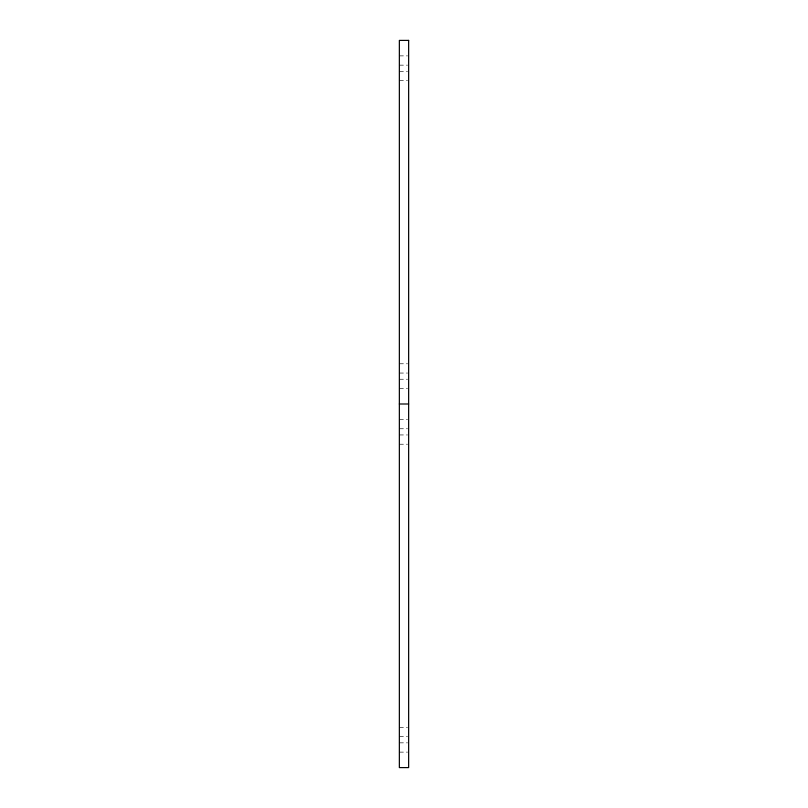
<?xml version="1.0" encoding="UTF-8"?>
<svg xmlns="http://www.w3.org/2000/svg" width="808" height="808" viewBox="0 0 808 808"><rect width="100%" height="100%" fill="white"/><g stroke="black" fill="none" stroke-linecap="round" stroke-linejoin="round"><path stroke-width="0.61" stroke-dasharray="4.04 3.03" d="M399.354 55.873L407.484 55.873M399.354 65.155L407.484 65.155M399.354 71.346L407.484 71.346M399.354 80.628L407.484 80.628M399.354 363.772L407.484 363.772M399.354 373.054L407.484 373.054M399.354 379.245L407.484 379.245M399.354 388.527L407.484 388.527M399.354 419.473L407.484 419.473M399.354 428.755L407.484 428.755M399.354 434.946L407.484 434.946M399.354 444.228L407.484 444.228M399.354 727.372L407.484 727.372M399.354 736.654L407.484 736.654M399.354 742.845L407.484 742.845M399.354 752.127L407.484 752.127"/><path stroke-width="1.21" d="M399.354 404L408.646 404M408.646 40.4L399.354 40.4L399.354 767.6L408.646 767.6L408.646 40.4"/></g></svg>
